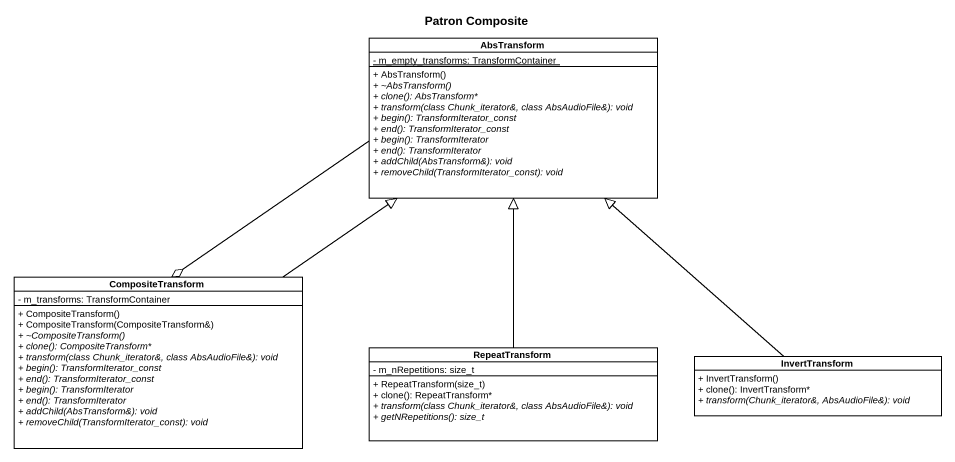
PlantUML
@startuml
title Patron Composite
hide circle
hide empty members
skinparam classAttributeIconSize 0
class AbsTransform {
  {static} - m_empty_transforms: TransformContainer
  + AbsTransform()
  {abstract} + ~AbsTransform()
  {abstract} + clone(): AbsTransform*
  {abstract} + transform(class Chunk_iterator&, class AbsAudioFile&): void
  {abstract} + begin(): TransformIterator_const
  {abstract} + end(): TransformIterator_const
  {abstract} + begin(): TransformIterator
  {abstract} + end(): TransformIterator
  {abstract} + addChild(AbsTransform&): void
  {abstract} + removeChild(TransformIterator_const): void
}
class CompositeTransform {
  - m_transforms: TransformContainer
  + CompositeTransform()
  + CompositeTransform(CompositeTransform&)
  {abstract} + ~CompositeTransform()
  {abstract} + clone(): CompositeTransform*
  {abstract} + transform(class Chunk_iterator&, class AbsAudioFile&): void
  {abstract} + begin(): TransformIterator_const
  {abstract} + end(): TransformIterator_const
  {abstract} + begin(): TransformIterator
  {abstract} + end(): TransformIterator
  {abstract} + addChild(AbsTransform&): void
  {abstract} + removeChild(TransformIterator_const): void
}
class RepeatTransform {
  - m_nRepetitions: size_t
  + RepeatTransform(size_t)
  + clone(): RepeatTransform*
  {abstract} + transform(class Chunk_iterator&, class AbsAudioFile&): void
  {abstract} + getNRepetitions(): size_t
}
class InvertTransform {
  + InvertTransform()
  + clone(): InvertTransform*
  {abstract} + transform(Chunk_iterator&, AbsAudioFile&): void
}
AbsTransform --o CompositeTransform
CompositeTransform -up-|> AbsTransform
RepeatTransform -up-|> AbsTransform
InvertTransform -up-|> AbsTransform
@enduml
